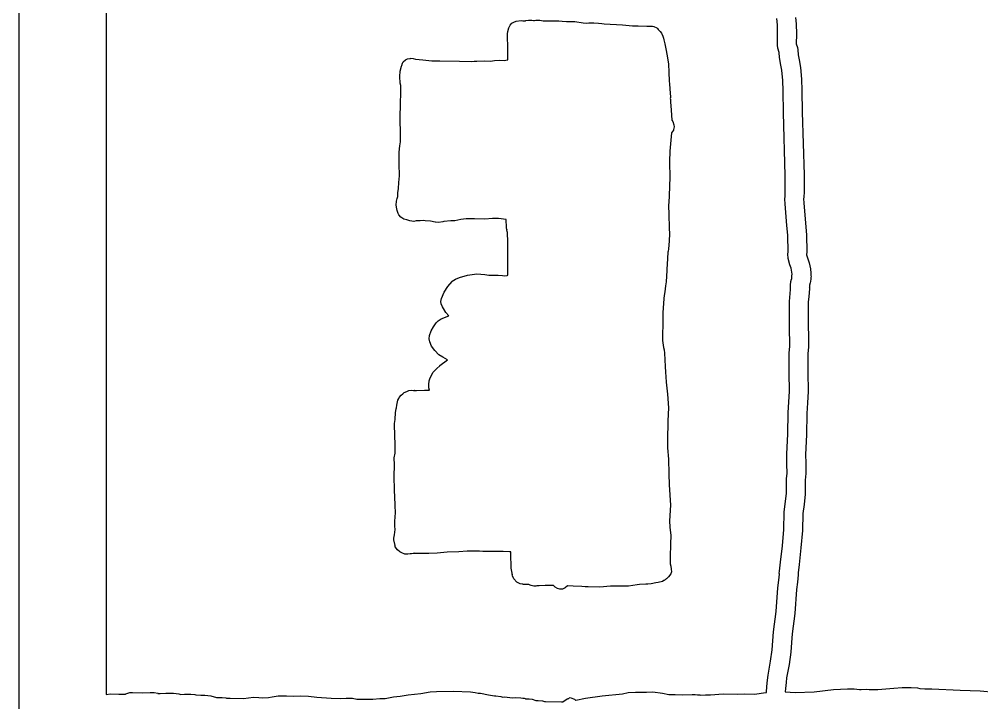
# Model space of a CAD drawing. Extents: x 2 to 598, y 382 to 3498.
# Drawn here: x 2 to 249.4, y 2971.7 to 3147.2 of the extents above; entities that cross this region are included whole.
import ezdxf

# ---------------------------------------------------------------- set-up
doc = ezdxf.new("R2010")
doc.units = 0

msp = doc.modelspace()

# ---------------------------------------------------------------- linework, layer by layer
at = {"layer": 'Calque 1'}
for p, q in [((1.99988, 2682), (1.99988, 3498)), ((24.362369, 3275.78721), (24.361852, 2973.78121)), ((132.226631, 3146.933291), (132.93113, 3147.03218)), ((132.92957, 3147.03615), (133.72022, 3147.00045)), ((132.93113, 3147.03218), (132.92957, 3147.03615)), ((133.72022, 3147.00045), (133.722, 3147)), ((133.722, 3147), (134.18089, 3146.9292)), ((196.90113, 3145.81808), (196.73163, 3147.45106)), ((201.54694, 3147.71923), (201.71644, 3146.08677)), ((127.548003, 3144.124772), (127.81767, 3145.0581)), ((127.81767, 3145.0581), (127.818, 3145.06)), ((127.818, 3145.06), (128.19281, 3145.765494)), ((128.19281, 3145.765494), (128.6071, 3146.22996)), ((128.6071, 3146.22996), (129.14454, 3146.48007)), ((129.14454, 3146.48007), (129.7631, 3146.76739)), ((129.7631, 3146.76739), (129.764, 3146.77)), ((129.764, 3146.77), (131.009765, 3146.956598)), ((131.009765, 3146.956598), (131.41196, 3146.846)), ((131.41196, 3146.846), (131.51635, 3146.85)), ((131.51635, 3146.85), (131.516, 3146.85)), ((131.516, 3146.85), (131.518, 3146.85)), ((131.518, 3146.85), (131.519, 3146.85)), ((131.519, 3146.85), (131.52, 3146.85)), ((131.52, 3146.85), (131.522, 3146.85)), ((131.522, 3146.85), (131.522, 3146.85)), ((131.522, 3146.85), (131.523, 3146.85)), ((131.523, 3146.85), (131.525, 3146.85)), ((131.525, 3146.85), (131.526, 3146.85)), ((131.526, 3146.85), (131.526, 3146.85)), ((131.526, 3146.85), (131.528, 3146.85)), ((131.528, 3146.85), (131.529, 3146.85)), ((131.529, 3146.85), (131.529, 3146.85)), ((131.529, 3146.85), (131.531, 3146.85)), ((131.531, 3146.85), (131.533, 3146.85)), ((131.533, 3146.85), (131.534, 3146.85)), ((131.534, 3146.85), (131.534, 3146.85)), ((131.534, 3146.85), (131.536, 3146.85)), ((131.536, 3146.85), (131.537, 3146.85)), ((131.537, 3146.85), (131.537, 3146.85)), ((131.537, 3146.85), (131.539, 3146.85)), ((131.539, 3146.85), (131.54, 3146.85)), ((131.54, 3146.85), (132.13066, 3146.857)), ((131.54, 3146.85), (131.54, 3146.85)), ((132.13066, 3146.857), (132.226631, 3146.933291)), ((134.18089, 3146.9292), (134.41912, 3146.9332)), ((134.419, 3146.93), (134.75386, 3146.9744)), ((134.41912, 3146.9332), (134.419, 3146.93)), ((134.75386, 3146.9744), (135.77498, 3146.9744)), ((135.77498, 3146.9744), (136.27108, 3146.9217)), ((136.27108, 3146.9217), (136.62713, 3146.8643)), ((136.62713, 3146.8643), (137.05036, 3146.8509)), ((137.05036, 3146.8509), (138.696163, 3146.870025)), ((138.696163, 3146.870025), (140.69613, 3146.8251)), ((140.69613, 3146.8251), (141.54621, 3146.7269)), ((141.54621, 3146.7269), (141.547, 3146.73)), ((141.547, 3146.73), (141.547, 3146.73)), ((141.547, 3146.73), (141.548, 3146.73)), ((141.548, 3146.73), (141.548, 3146.73)), ((141.548, 3146.73), (141.549, 3146.73)), ((141.549, 3146.73), (141.549, 3146.73)), ((141.549, 3146.73), (141.55, 3146.73)), ((141.55, 3146.73), (141.551, 3146.73)), ((141.551, 3146.73), (142.67238, 3146.685)), ((142.67238, 3146.685), (144.7937, 3146.671)), ((144.7937, 3146.671), (144.794, 3146.67)), ((144.794, 3146.67), (146.97733, 3146.29018)), ((146.97733, 3146.29018), (146.978, 3146.29)), ((146.978, 3146.29), (146.978, 3146.29)), ((146.978, 3146.29), (147.91076, 3146.2745)), ((147.91076, 3146.2745), (147.911, 3146.27)), ((147.911, 3146.27), (147.912, 3146.27)), ((147.912, 3146.27), (148.42515, 3146.3201)), ((148.42515, 3146.3201), (149.72274, 3146.362)), ((149.72274, 3146.362), (150.89425, 3146.22868)), ((150.89425, 3146.22868), (151.719, 3146.14698)), ((151.719, 3146.14698), (152.35566, 3146.03794)), ((152.35566, 3146.03794), (152.357, 3146.04)), ((152.357, 3146.04), (157.0885, 3145.77438)), ((157.0885, 3145.77438), (159.6656, 3145.53564)), ((159.6656, 3145.53564), (159.666, 3145.54)), ((159.666, 3145.54), (161.07521, 3145.54)), ((161.07521, 3145.54), (163.3252, 3145.43923)), ((163.3252, 3145.43923), (163.4136, 3145.44323)), ((163.4136, 3145.44323), (163.4176, 3145.44323)), ((163.4176, 3145.44323), (163.418, 3145.44)), ((163.418, 3145.44), (163.433, 3145.44)), ((163.433, 3145.44), (163.79473, 3145.455)), ((163.79473, 3145.455), (164.17972, 3145.4689)), ((164.17972, 3145.4689), (164.33165, 3145.4729)), ((164.33165, 3145.4729), (164.41795, 3145.4729)), ((164.41795, 3145.4729), (164.50995, 3145.4729)), ((164.50995, 3145.4729), (164.62777, 3145.4659)), ((164.62777, 3145.4659), (164.76006, 3145.4509)), ((164.76006, 3145.4509), (165.0789, 3145.3853)), ((165.0789, 3145.3853), (165.081, 3145.38)), ((165.081, 3145.38), (165.872649, 3145.052053)), ((165.872649, 3145.052053), (166.05613, 3144.84412)), ((166.05613, 3144.84412), (166.25664, 3144.64568)), ((166.25664, 3144.64568), (166.43906, 3144.43381)), ((196.86963, 3140.55845), (196.90113, 3145.81808)), ((201.71644, 3146.08677), (201.746515, 3143.412253)), ((127.52105, 3143.47835), (127.548003, 3144.124772)), ((127.54015, 3142.81018), (127.52105, 3143.47835)), ((127.61665, 3140.09665), (127.54015, 3142.81018)), ((166.43906, 3144.43381), (166.50576, 3144.34961)), ((166.50576, 3144.34961), (166.77189, 3144.07211)), ((166.77189, 3144.07211), (167.0913, 3143.695351)), ((167.0913, 3143.695351), (167.45712, 3142.93265)), ((167.45712, 3142.93265), (167.62094, 3142.35594)), ((167.62094, 3142.35594), (167.67104, 3141.99782)), ((201.746515, 3143.412253), (201.69784, 3140.9491)), ((127.57425, 3137.06427), (127.61665, 3140.09665)), ((167.67104, 3141.99782), (167.96405, 3140.93949)), ((167.96405, 3140.93949), (168.15783, 3139.63156)), ((168.15783, 3139.63156), (168.54747, 3137.85389)), ((196.98591, 3139.83292), (196.86963, 3140.55845)), ((197.33886, 3138.73996), (196.98591, 3139.83292)), ((201.69784, 3140.9491), (202.02081, 3139.94916)), ((202.02081, 3139.94916), (202.12933, 3139.40398)), ((101.275, 3136.84), (101.82688, 3137.088416)), ((101.82688, 3137.088416), (102.5359, 3137.20691)), ((102.5359, 3137.20691), (102.537, 3137.21)), ((102.537, 3137.21), (103.261945, 3137.183424)), ((103.261945, 3137.183424), (103.86095, 3136.99709)), ((168.54747, 3137.85389), (168.89784, 3135.72689)), ((197.42106, 3137.431), (197.33886, 3138.73996)), ((197.79623, 3135.47039), (197.42106, 3137.431)), ((202.12933, 3139.40398), (202.20063, 3138.08933)), ((202.20063, 3138.08933), (202.53807, 3136.3623)), ((99.952067, 3133.8935), (100.27505, 3135.20402)), ((100.27505, 3135.20402), (100.276, 3135.21)), ((100.276, 3135.21), (100.3179, 3135.39293)), ((100.3179, 3135.39293), (100.51479, 3135.9438)), ((100.51479, 3135.9438), (100.715639, 3136.311701)), ((100.715639, 3136.311701), (101.27495, 3136.84917)), ((101.27495, 3136.84917), (101.275, 3136.84)), ((103.86095, 3136.99709), (103.861, 3137)), ((103.861, 3137), (105.74461, 3136.79846)), ((105.74461, 3136.79846), (105.745, 3136.8)), ((105.745, 3136.8), (108.05183, 3136.56487)), ((108.05183, 3136.56487), (108.053, 3136.56)), ((108.053, 3136.56), (108.056, 3136.56)), ((108.056, 3136.56), (110.12822, 3136.563)), ((110.12822, 3136.563), (115.19923, 3136.5062)), ((115.19923, 3136.5062), (118.20112, 3136.4308)), ((118.20112, 3136.4308), (118.974311, 3136.455425)), ((118.974311, 3136.455425), (119.59328, 3136.4727)), ((119.59328, 3136.4727), (121.49497, 3136.5611)), ((121.49497, 3136.5611), (123.10986, 3136.5022)), ((123.10986, 3136.5022), (124.11859, 3136.68204)), ((124.11859, 3136.68204), (125.38156, 3136.75184)), ((125.38156, 3136.75184), (125.382, 3136.75)), ((125.382, 3136.75), (126.74885, 3136.6787)), ((126.74885, 3136.6787), (127.08164, 3136.7547)), ((127.08164, 3136.7547), (127.57825, 3136.8214)), ((127.57825, 3136.8214), (127.57425, 3137.06427)), ((168.89784, 3135.72689), (168.97074, 3133.68567)), ((198.00656, 3134.19864), (197.79623, 3135.47039)), ((202.53807, 3136.3623), (202.54997, 3136.2962)), ((202.54997, 3136.2962), (202.78975, 3134.8291)), ((202.78975, 3134.8291), (203.068772, 3131.876693)), ((99.836311, 3132.50547), (99.952067, 3133.8935)), ((99.931401, 3130.85648), (99.836311, 3132.50547)), ((168.97074, 3133.68567), (169.08753, 3131.38193)), ((198.25279, 3131.552043), (198.00656, 3134.19864)), ((100.05129, 3130.25961), (99.931401, 3130.85648)), ((100.0518, 3130.25261), (100.05129, 3130.25961)), ((100.074, 3129.34), (100.0518, 3130.25261)), ((169.08753, 3131.38193), (169.10253, 3130.6874)), ((169.10253, 3130.6874), (169.32422, 3128.13975)), ((198.366641, 3128.829538), (198.25279, 3131.552043)), ((203.068772, 3131.876693), (203.193456, 3128.9702)), ((100.01485, 3125.99313), (100.11613, 3127.92117)), ((100.07483, 3129.33969), (100.074, 3129.34)), ((100.11613, 3127.92117), (100.07483, 3129.33969)), ((169.32422, 3128.13975), (169.36042, 3127.44367)), ((169.36042, 3127.44367), (169.36842, 3127.24885)), ((169.36842, 3127.24885), (169.37042, 3127.1424)), ((198.46441, 3123.20134), (198.366641, 3128.829538)), ((203.193456, 3128.9702), (203.28481, 3123.3414)), ((99.95439, 3121.51123), (100.01485, 3125.99313)), ((169.37042, 3127.1424), (169.35232, 3126.90985)), ((169.35232, 3126.90985), (169.36732, 3126.63493)), ((169.36732, 3126.63493), (169.42622, 3126.01947)), ((169.42622, 3126.01947), (169.53319, 3123.8935)), ((169.53319, 3123.8935), (169.76626, 3121.32208)), ((198.89384, 3107.14594), (198.46441, 3123.20134)), ((203.28481, 3123.3414), (203.71476, 3107.286)), ((99.9978, 3117.99), (99.95439, 3121.51123)), ((169.76626, 3121.32208), (170.0174, 3120.96913)), ((170.0174, 3120.96913), (170.283924, 3120.159488)), ((170.283924, 3120.159488), (170.304825, 3119.575699)), ((99.99764, 3117.98902), (99.9978, 3117.99)), ((100.01986, 3115.78967), (99.99764, 3117.98902)), ((169.66702, 3118.0613), (169.21175, 3113.35564)), ((170.14451, 3118.74704), (169.66702, 3118.0613)), ((170.16881, 3118.92533), (170.14451, 3118.74704)), ((170.304825, 3119.575699), (170.16881, 3118.92533)), ((99.847563, 3114.725485), (100.01986, 3115.78967)), ((99.682937, 3113.07975), (99.847563, 3114.725485)), ((99.690737, 3110.85147), (99.682937, 3113.07975)), ((169.21175, 3113.35564), (169.12335, 3110.67208)), ((99.673687, 3110.07684), (99.690737, 3110.85147)), ((99.726917, 3107.03826), (99.673687, 3110.07684)), ((169.12335, 3110.67208), (169.24272, 3106.39017)), ((99.509364, 3103.80487), (99.585324, 3105.27765)), ((99.585324, 3105.27765), (99.726917, 3107.03826)), ((169.24272, 3106.39017), (169.16412, 3104.60217)), ((198.90384, 3103.04025), (198.89384, 3107.14594)), ((203.71476, 3107.286), (203.72476, 3102.94518)), ((99.325915, 3101.98172), (99.341415, 3102.64835)), ((99.341415, 3102.64835), (99.509364, 3103.80487)), ((169.16412, 3104.60217), (169.02615, 3101.64628)), ((198.85884, 3101.95815), (198.90384, 3103.04025)), ((203.72476, 3102.94518), (203.66426, 3101.57576)), ((98.884597, 3099.50849), (98.973651, 3100.544465)), ((98.973651, 3100.544465), (99.171402, 3101.2226)), ((99.171402, 3101.2226), (99.329015, 3101.73109)), ((99.344005, 3101.8546), (99.325915, 3101.98172)), ((99.329015, 3101.73109), (99.344005, 3101.8546)), ((169.02615, 3101.64628), (168.91143, 3099.30172)), ((198.78964, 3101.0228), (198.83924, 3101.81035)), ((198.83924, 3099.81926), (198.78964, 3101.0228)), ((198.83924, 3101.81035), (198.85884, 3101.95815)), ((203.66426, 3101.57576), (203.61056, 3101.13651)), ((203.61056, 3101.13651), (203.65556, 3100.06784)), ((203.65556, 3100.06784), (204.08861, 3094.88159)), ((99.02309, 3098.515695), (98.884597, 3099.50849)), ((99.145563, 3098.15302), (99.02309, 3098.515695)), ((99.217913, 3097.875), (99.145563, 3098.15302)), ((99.431854, 3097.39234), (99.217913, 3097.875)), ((168.91143, 3099.30172), (169.00493, 3097.14216)), ((199.30226, 3094.28161), (198.83924, 3099.81926)), ((99.56883, 3097.026461), (99.431854, 3097.39234)), ((100.08711, 3096.40067), (99.56883, 3097.026461)), ((100.862444, 3095.914722), (100.08711, 3096.40067)), ((101.63534, 3095.71079), (100.862444, 3095.914722)), ((102.38827, 3095.44259), (101.63534, 3095.71079)), ((103.419087, 3095.327439), (102.38827, 3095.44259)), ((104.03571, 3095.44259), (103.419087, 3095.327439)), ((104.07861, 3095.45649), (104.03571, 3095.44259)), ((105.0553, 3095.42909), (104.07861, 3095.45649)), ((106.03198, 3095.53968), (105.0553, 3095.42909)), ((106.37511, 3095.47098), (106.03198, 3095.53968)), ((107.68666, 3095.40228), (106.37511, 3095.47098)), ((108.89124, 3095.14338), (107.68666, 3095.40228)), ((109.015573, 3095.096046), (108.89124, 3095.14338)), ((109.74493, 3095.04158), (109.015573, 3095.096046)), ((110.83892, 3095.20746), (109.74493, 3095.04158)), ((111.13335, 3095.27466), (110.83892, 3095.20746)), ((111.16552, 3095.28756), (111.13335, 3095.27466)), ((112.922, 3095.44), (111.16552, 3095.28756)), ((112.92284, 3095.43597), (112.922, 3095.44)), ((113.9264, 3095.48097), (112.92284, 3095.43597)), ((115.517, 3095.79), (113.9264, 3095.48097)), ((115.51734, 3095.79211), (115.517, 3095.79)), ((116.90071, 3096.00553), (115.51734, 3095.79211)), ((119.039362, 3095.946145), (116.90071, 3096.00553)), ((121.70456, 3095.91043), (119.039362, 3095.946145)), ((123.639115, 3096.044732), (121.70456, 3095.91043)), ((125.1984, 3096.06649), (123.639115, 3096.044732)), ((127.1652, 3095.79157), (125.1984, 3096.06649)), ((127.1632, 3095.14045), (127.1652, 3095.79157)), ((127.249, 3094.44747), (127.1632, 3095.14045)), ((169.00493, 3097.14216), (169.02663, 3093.61989)), ((127.2645, 3094.22371), (127.249, 3094.44747)), ((127.2542, 3094.05731), (127.2645, 3094.22371)), ((127.2775, 3093.72451), (127.2542, 3094.05731)), ((127.353, 3093.2), (127.2775, 3093.72451)), ((127.35404, 3093.20266), (127.353, 3093.2)), ((127.45224, 3092.6523), (127.35404, 3093.20266)), ((127.45924, 3092.5784), (127.45224, 3092.6523)), ((127.47474, 3092.25077), (127.45924, 3092.5784)), ((169.02663, 3093.61989), (169.108912, 3092.092196)), ((199.54721, 3091.76342), (199.30226, 3094.28161)), ((204.08861, 3094.88159), (204.36869, 3091.85284)), ((127.48974, 3091.91384), (127.47474, 3092.25077)), ((127.482065, 3091.903471), (127.48974, 3091.91384)), ((127.50934, 3091.60223), (127.482065, 3091.903471)), ((127.622, 3090.84), (127.50934, 3091.60223)), ((127.54734, 3087.55179), (127.61554, 3090.27359)), ((127.61554, 3090.27359), (127.616, 3090.28)), ((127.616, 3090.28), (127.623, 3090.83759)), ((127.623, 3090.83759), (127.622, 3090.84)), ((169.09383, 3090.36945), (168.89695, 3088.20472)), ((169.108912, 3092.092196), (169.09383, 3090.36945)), ((199.60921, 3087.41588), (199.54721, 3091.76342)), ((204.36869, 3091.85284), (204.43019, 3087.49083)), ((168.80805, 3087.67297), (168.73515, 3087.40787)), ((168.89695, 3088.20472), (168.80805, 3087.67297)), ((127.56494, 3084.75092), (127.54734, 3087.55179)), ((168.61944, 3085.4635), (168.58484, 3084.70334)), ((168.61995, 3085.4715), (168.61944, 3085.4635)), ((168.66955, 3086.28799), (168.61995, 3085.4715)), ((168.709625, 3086.935294), (168.66955, 3086.28799)), ((168.722819, 3087.184867), (168.709625, 3086.935294)), ((168.73315, 3087.38767), (168.71505, 3087.17993)), ((168.71505, 3087.17993), (168.722819, 3087.184867)), ((168.73515, 3087.40787), (168.73315, 3087.38767)), ((199.59111, 3087.02676), (199.60921, 3087.41588)), ((199.66911, 3085.77516), (199.59111, 3087.02676)), ((200.086516, 3084.187797), (199.66911, 3085.77516)), ((204.43, 3087.48), (204.3949, 3086.725)), ((204.3949, 3086.725), (204.4362, 3086.50228)), ((204.43019, 3087.49083), (204.43, 3087.48)), ((204.4362, 3086.50228), (205.06924, 3084.64916)), ((127.58354, 3082.33453), (127.56494, 3084.75092)), ((168.42981, 3082.70553), (168.297, 3079.77083)), ((168.58484, 3084.70334), (168.42981, 3082.70553)), ((200.44477, 3083.28022), (200.086516, 3084.187797)), ((200.64786, 3081.75731), (200.44477, 3083.28022)), ((205.06924, 3084.64916), (205.366016, 3083.16915)), ((205.366016, 3083.16915), (205.47128, 3082.06069)), ((113.315, 3079.93), (114.098786, 3080.490531)), ((114.098786, 3080.490531), (115.14073, 3080.91754)), ((115.14073, 3080.91754), (115.14173, 3080.91754)), ((115.14173, 3080.91754), (117.242247, 3081.503254)), ((117.242247, 3081.503254), (119.62982, 3081.81464)), ((119.62982, 3081.81464), (121.645831, 3081.663954)), ((121.645831, 3081.663954), (122.71232, 3081.48029)), ((122.71232, 3081.48029), (125.11734, 3081.53299)), ((125.11734, 3081.53299), (125.117, 3081.53)), ((125.117, 3081.53), (126.190975, 3081.453315)), ((126.190975, 3081.453315), (126.61458, 3081.33622)), ((126.61458, 3081.33622), (127.43831, 3081.45921)), ((127.43831, 3081.45921), (127.61194, 3081.47371)), ((127.62744, 3081.47671), (127.58354, 3082.33453)), ((127.61194, 3081.47371), (127.62744, 3081.47671)), ((200.4311, 3080.1753), (200.4401, 3080.1939)), ((200.4401, 3080.1939), (200.4441, 3080.1979)), ((200.4441, 3080.1979), (200.4521, 3080.2186)), ((200.452, 3080.223), (200.56466, 3080.65656)), ((200.452, 3080.22), (200.452, 3080.223)), ((200.4521, 3080.2226), (200.452, 3080.22)), ((200.4521, 3080.2186), (200.4521, 3080.2226)), ((200.56466, 3080.65656), (200.60446, 3081.27617)), ((200.60446, 3081.27617), (200.62566, 3081.33047)), ((200.62566, 3081.33047), (200.64786, 3081.75731)), ((205.4934, 3080.58351), (205.3885, 3079.9298)), ((205.526, 3081.23), (205.4567, 3080.92408)), ((205.4567, 3080.92408), (205.4934, 3080.64451)), ((205.47128, 3082.06069), (205.472, 3082.06)), ((205.472, 3082.06), (205.4844, 3081.39389)), ((205.4844, 3081.39389), (205.5263, 3081.23421)), ((205.4934, 3080.64451), (205.4934, 3080.58351)), ((205.5263, 3081.23421), (205.526, 3081.23)), ((111.203109, 3077.108031), (112.15567, 3078.5818)), ((112.15567, 3078.5818), (112.156, 3078.58)), ((112.156, 3078.58), (113.31407, 3079.92824)), ((113.31407, 3079.92824), (113.315, 3079.93)), ((168.01072, 3078.02882), (167.91662, 3077.22008)), ((168.14094, 3078.77089), (168.01072, 3078.02882)), ((168.297, 3079.77083), (168.14094, 3078.77089)), ((200.00684, 3074.78332), (200.28486, 3077.86323)), ((200.25796, 3078.303), (200.27756, 3079.1107)), ((200.28486, 3077.86323), (200.25796, 3078.303)), ((200.26856, 3079.37322), (200.30476, 3079.5515)), ((200.27756, 3079.1107), (200.26856, 3079.37322)), ((200.30476, 3079.5515), (200.305, 3079.59)), ((200.305, 3079.67), (200.31, 3079.6845)), ((200.305, 3079.64), (200.305, 3079.67)), ((200.305, 3079.67), (200.305, 3079.67)), ((200.305, 3079.59), (200.305, 3079.64)), ((200.31, 3079.75), (200.315, 3079.7645)), ((200.31, 3079.7352), (200.31, 3079.75)), ((200.31, 3079.6845), (200.31, 3079.7352)), ((200.315, 3079.77), (200.32, 3079.7979)), ((200.315, 3079.7645), (200.315, 3079.77)), ((200.32, 3079.7979), (200.325, 3079.8069)), ((200.325, 3079.8069), (200.33, 3079.8441)), ((200.33, 3079.8441), (200.339, 3079.8674)), ((200.339, 3079.8674), (200.343, 3079.8948)), ((200.343, 3079.8948), (200.3575, 3079.932)), ((200.357, 3079.94), (200.366, 3079.9772)), ((200.3575, 3079.932), (200.357, 3079.94)), ((200.366, 3079.99), (200.375, 3080.0179)), ((200.366, 3079.9772), (200.366, 3079.99)), ((200.375, 3080.0179), (200.38, 3080.0453)), ((200.38, 3080.06), (200.3945, 3080.0879)), ((200.38, 3080.0453), (200.38, 3080.06)), ((200.3945, 3080.0879), (200.3985, 3080.1112)), ((200.3985, 3080.1112), (200.4035, 3080.1202)), ((200.4035, 3080.1202), (200.4075, 3080.1383)), ((200.4075, 3080.1383), (200.4125, 3080.1433)), ((200.4125, 3080.1433), (200.4311, 3080.1753)), ((205.10488, 3077.98796), (204.99143, 3076.01144)), ((205.08388, 3078.44151), (205.07888, 3078.42391)), ((205.07888, 3078.42391), (205.08888, 3078.26785)), ((205.12108, 3078.35161), (205.08388, 3078.44151)), ((205.08888, 3078.26785), (205.08888, 3078.26485)), ((205.08888, 3078.26485), (205.08888, 3078.26185)), ((205.08888, 3078.26185), (205.10488, 3077.98796)), ((205.13758, 3078.73659), (205.12108, 3078.35161)), ((205.3254, 3079.56807), (205.13058, 3078.93968)), ((205.13058, 3078.93968), (205.13758, 3078.73659)), ((205.3885, 3079.9298), (205.3254, 3079.56807)), ((110.406878, 3074.727369), (110.53133, 3075.484)), ((110.53133, 3075.484), (110.532, 3075.49)), ((110.532, 3075.49), (111.203109, 3077.108031)), ((167.72285, 3075.51062), (167.43036, 3071.85038)), ((167.74815, 3076.25063), (167.72285, 3075.51062)), ((167.91662, 3077.22008), (167.74815, 3076.25063)), ((204.99143, 3076.01144), (204.82479, 3074.58455)), ((110.467382, 3074.121257), (110.406878, 3074.727369)), ((110.77938, 3073.3477), (110.467382, 3074.121257)), ((111.00934, 3072.96116), (110.77938, 3073.3477)), ((111.680411, 3071.954066), (111.00934, 3072.96116)), ((199.94584, 3068.43952), (200.00684, 3074.78332)), ((204.82479, 3074.58455), (204.76739, 3068.46813)), ((109.662797, 3069.800744), (110.47401, 3070.2951)), ((110.47401, 3070.2951), (110.475, 3070.29)), ((110.475, 3070.29), (112.46093, 3071.08324)), ((112.46093, 3071.08324), (111.680411, 3071.954066)), ((167.43036, 3071.85038), (167.41386, 3068.61854)), ((107.893869, 3067.179469), (108.46035, 3068.23452)), ((108.46035, 3068.23452), (108.461, 3068.24)), ((108.461, 3068.24), (109.13331, 3069.29007)), ((109.133, 3069.29), (109.662797, 3069.800744)), ((109.13331, 3069.29007), (109.133, 3069.29)), ((167.41386, 3068.61854), (167.340434, 3066.530136)), ((200.03524, 3063.18041), (199.94584, 3068.43952)), ((204.76739, 3068.46813), (204.844231, 3065.84925)), ((107.389893, 3065.130405), (107.49277, 3066.03541)), ((107.49277, 3066.03541), (107.494, 3066.03)), ((107.494, 3066.03), (107.893869, 3067.179469)), ((167.340434, 3066.530136), (167.36426, 3064.71903)), ((204.844231, 3065.84925), (204.85319, 3062.98578)), ((107.504252, 3064.370504), (107.389893, 3065.130405)), ((108.0085, 3063.26917), (107.504252, 3064.370504)), ((108.81156, 3062.15503), (108.0085, 3063.26917)), ((167.36426, 3064.71903), (167.48984, 3063.55786)), ((167.48984, 3063.55786), (167.59836, 3062.92018)), ((167.59836, 3062.91918), (167.59336, 3062.93318)), ((167.59336, 3062.93318), (167.74684, 3062.32443)), ((167.59836, 3062.92018), (167.59836, 3062.91918)), ((199.88434, 3061.54588), (200.03524, 3063.18041)), ((204.85319, 3062.98578), (204.70178, 3061.35125)), ((109.870639, 3061.086309), (108.81156, 3062.15503)), ((110.87241, 3060.42129), (109.870639, 3061.086309)), ((112.08216, 3059.76138), (110.87241, 3060.42129)), ((167.74684, 3062.32443), (167.84604, 3061.45006)), ((167.84604, 3061.45006), (168.05946, 3058.04975)), ((199.876411, 3056.486234), (199.88434, 3061.54588)), ((204.70178, 3061.35125), (204.702208, 3056.603123)), ((109.327145, 3057.578431), (110.11946, 3058.26636)), ((110.11946, 3058.26636), (110.12, 3058.27)), ((110.12, 3058.27), (112.08216, 3059.76138)), ((110.12, 3058.27), (110.12, 3058.27)), ((168.05946, 3058.04975), (168.10756, 3056.61728)), ((107.62824, 3055.17975), (108.40907, 3056.56261)), ((108.40907, 3056.56261), (108.41, 3056.56)), ((108.41, 3056.56), (109.327145, 3057.578431)), ((168.10756, 3056.61728), (168.23159, 3055.39875)), ((199.96134, 3051.65191), (199.876411, 3056.486234)), ((204.702208, 3056.603123), (204.78338, 3051.62782)), ((107.24325, 3053.39743), (107.369798, 3054.340531)), ((107.279761, 3052.601298), (107.24325, 3053.39743)), ((107.369798, 3054.340531), (107.62824, 3055.17975)), ((168.23159, 3055.39875), (168.32669, 3054.04225)), ((168.32669, 3054.04225), (168.60936, 3050.90652)), ((99.675183, 3050.097593), (100.167607, 3050.72835)), ((100.167607, 3050.72835), (100.168, 3050.73)), ((100.168, 3050.73), (100.60725, 3051.03644)), ((100.60725, 3051.03644), (100.608, 3051.03)), ((100.608, 3051.03), (100.898245, 3051.339833)), ((100.898245, 3051.339833), (102.07664, 3051.84597)), ((102.07664, 3051.84597), (102.077, 3051.85)), ((102.077, 3051.85), (102.893561, 3051.970314)), ((102.893561, 3051.970314), (103.30018, 3051.9249)), ((103.30018, 3051.9249), (103.301, 3051.92)), ((103.301, 3051.92), (103.637924, 3051.891637)), ((103.62915, 3051.8869), (103.629, 3051.89)), ((103.629, 3051.89), (104.08065, 3051.875)), ((103.704907, 3051.884155), (103.62915, 3051.8869)), ((103.637924, 3051.891637), (103.704907, 3051.884155)), ((104.08065, 3051.875), (106.19938, 3051.9484)), ((106.19938, 3051.9484), (107.44117, 3051.997)), ((107.44117, 3051.997), (107.279761, 3052.601298)), ((168.60936, 3050.90652), (168.91115, 3047.39924)), ((199.64663, 3046.2817), (199.96134, 3051.65191)), ((204.78338, 3051.62782), (204.653669, 3048.72283)), ((99.005405, 3047.44638), (99.030725, 3048.12437)), ((99.030725, 3048.12437), (99.30877, 3049.371936)), ((99.30877, 3049.371936), (99.592965, 3049.82556)), ((99.592965, 3049.82556), (99.675183, 3050.097593)), ((204.653669, 3048.72283), (204.46143, 3046.02196)), ((98.6323, 3044.46), (98.69793, 3046.217)), ((98.69793, 3046.217), (98.87464, 3047.19982)), ((98.87464, 3047.19982), (99.005405, 3047.44638)), ((168.91115, 3047.39924), (168.75354, 3044.06559)), ((199.54328, 3040.63501), (199.64663, 3046.2817)), ((204.46143, 3046.02196), (204.36433, 3040.54322)), ((98.48034, 3043.38104), (98.632269, 3044.44867)), ((98.481282, 3042.175426), (98.48034, 3043.38104)), ((98.632269, 3044.44867), (98.6323, 3044.46)), ((168.75354, 3044.06559), (168.58921, 3039.07675)), ((98.55579, 3041.30726), (98.481282, 3042.175426)), ((98.55169, 3039.8567), (98.55579, 3041.30726)), ((199.26319, 3035.61878), (199.54328, 3040.63501)), ((98.61784, 3038.50072), (98.55169, 3039.8567)), ((98.6013, 3037.97), (98.61784, 3038.50072)), ((168.58921, 3039.07675), (168.61091, 3037.15439)), ((204.36433, 3040.54322), (204.08166, 3035.43966)), ((98.401317, 3034.62094), (98.602338, 3035.76867)), ((98.601308, 3037.97267), (98.6013, 3037.97)), ((98.661248, 3036.30611), (98.601308, 3037.97267)), ((98.602338, 3035.76867), (98.661248, 3036.30611)), ((168.61091, 3037.15439), (168.87498, 3034.28221)), ((98.447827, 3032.78901), (98.401317, 3034.62094)), ((168.87498, 3034.28221), (168.94368, 3030.4473)), ((199.315656, 3032.933276), (199.26319, 3035.61878)), ((204.08166, 3035.43966), (204.150965, 3033.207106)), ((204.150965, 3033.207106), (204.2062, 3030.52936)), ((98.337239, 3029.81607), (98.447827, 3032.78901)), ((199.18981, 3029.17576), (199.38721, 3030.69919)), ((199.38721, 3030.69919), (199.315656, 3032.933276)), ((98.466947, 3026.38992), (98.337239, 3029.81607)), ((168.94368, 3030.4473), (169.08785, 3027.62267)), ((199.20631, 3025.54756), (199.18981, 3029.17576)), ((204.2062, 3030.52936), (204.0026, 3028.8876)), ((204.0026, 3028.8876), (204.0222, 3025.30022)), ((98.594071, 3022.5054), (98.466947, 3026.38992)), ((169.08785, 3027.62267), (169.36277, 3022.43849)), ((198.63683, 3020.63675), (199.20631, 3025.54756)), ((204.0222, 3025.30022), (203.735771, 3022.604024)), ((98.71241, 3020.32569), (98.594071, 3022.5054)), ((169.36277, 3022.43849), (169.12351, 3018.43718)), ((203.735771, 3022.604024), (203.44704, 3020.29071)), ((98.562762, 3017.010939), (98.574392, 3018.48317)), ((98.574392, 3018.48317), (98.658112, 3019.16117)), ((98.658112, 3019.16117), (98.662812, 3019.57665)), ((98.6628, 3019.58), (98.71241, 3020.32569)), ((98.662812, 3019.57665), (98.6628, 3019.58)), ((169.12351, 3018.43718), (169.250445, 3016.784126)), ((198.50557, 3016.14969), (198.63683, 3020.63675)), ((203.44704, 3020.29071), (203.32146, 3015.89615)), ((98.42195, 3014.84515), (98.595582, 3016.20011)), ((98.595582, 3016.20011), (98.562762, 3017.010939)), ((169.250445, 3016.784126), (169.47698, 3014.62966)), ((198.147033, 3012.018503), (198.50557, 3016.14969)), ((203.32146, 3015.89615), (202.942258, 3011.491066)), ((98.254, 3013.777), (98.26692, 3013.98991)), ((98.2607, 3013.78), (98.254, 3013.777)), ((98.261143, 3013.78342), (98.2607, 3013.78)), ((98.264743, 3013.55036), (98.261143, 3013.78342)), ((98.606841, 3012.06414), (98.264743, 3013.55036)), ((98.26692, 3013.98991), (98.42195, 3014.84515)), ((169.47698, 3014.62966), (169.43568, 3012.5099)), ((98.630091, 3011.98304), (98.54388, 3012.196911)), ((98.54388, 3012.196911), (98.606841, 3012.06414)), ((98.657494, 3011.737694), (98.630091, 3011.98304)), ((99.2068, 3010.98), (98.657494, 3011.737694)), ((99.2074, 3010.98), (99.2068, 3010.98)), ((99.207511, 3010.97557), (99.2074, 3010.98)), ((99.795883, 3010.448771), (99.207511, 3010.97557)), ((169.43568, 3012.5099), (169.32871, 3009.10804)), ((197.65033, 3007.77294), (198.147033, 3012.018503)), ((202.942258, 3011.491066), (202.44193, 3007.22846)), ((100.17231, 3010.28879), (99.795883, 3010.448771)), ((100.31235, 3010.19729), (100.17231, 3010.28879)), ((101.072, 3009.88), (100.31235, 3010.19729)), ((101.07585, 3009.8814), (101.072, 3009.88)), ((101.908975, 3009.812485), (101.07585, 3009.8814)), ((102.48506, 3009.9434), (101.908975, 3009.812485)), ((102.56566, 3009.9474), (102.48506, 3009.9434)), ((102.79975, 3009.9588), (102.56566, 3009.9474)), ((103.23125, 3010.012), (102.79975, 3009.9588)), ((103.42814, 3010.0585), (103.23125, 3010.012)), ((103.56767, 3010.0745), (103.42814, 3010.0585)), ((103.549199, 3010.060312), (103.56767, 3010.0745)), ((103.917, 3010.06), (103.549199, 3010.060312)), ((103.92095, 3010.06), (103.917, 3010.06)), ((105.38081, 3010.06), (103.92095, 3010.06)), ((107.267, 3010.06), (105.38081, 3010.06)), ((107.26731, 3010.0627), (107.267, 3010.06)), ((109.44702, 3010.0984), (107.26731, 3010.0627)), ((111.96573, 3010.40019), (109.44702, 3010.0984)), ((115.01619, 3010.43639), (111.96573, 3010.40019)), ((117.168, 3010.64), (115.01619, 3010.43639)), ((117.16898, 3010.6324), (117.168, 3010.64)), ((117.68471, 3010.6128), (117.16898, 3010.6324)), ((120.2954, 3010.6038), (117.68471, 3010.6128)), ((121.13308, 3010.5738), (120.2954, 3010.6038)), ((121.27002, 3010.5516), (121.13308, 3010.5738)), ((121.55527, 3010.5402), (121.27002, 3010.5516)), ((122.749, 3010.52), (121.55527, 3010.5402)), ((122.751, 3010.52), (122.749, 3010.52)), ((122.863, 3010.52), (122.75086, 3010.523)), ((122.75086, 3010.523), (122.751, 3010.52)), ((122.86375, 3010.51904), (122.863, 3010.52)), ((126.38291, 3010.51204), (122.86375, 3010.51904)), ((127.99418, 3010.41804), (126.38291, 3010.51204)), ((128.36987, 3010.41104), (127.99418, 3010.41804)), ((128.36287, 3009.67), (128.36987, 3010.41104)), ((128.36687, 3008.55999), (128.36287, 3009.67)), ((128.43927, 3007.69545), (128.36687, 3008.55999)), ((169.32871, 3009.10804), (169.32922, 3007.49677)), ((128.466752, 3006.28094), (128.43927, 3007.69545)), ((128.74571, 3004.57471), (128.466752, 3006.28094)), ((169.32922, 3007.49677), (169.35562, 3007.34019)), ((169.35562, 3007.34019), (169.46414, 3006.76606)), ((169.46414, 3006.76606), (169.55094, 3005.95991)), ((169.55094, 3005.95991), (169.61914, 3005.30052)), ((197.40021, 3005.48781), (197.65033, 3007.77294)), ((202.44193, 3007.22846), (202.20163, 3005.03996)), ((128.81391, 3004.2507), (128.724779, 3004.614969)), ((128.724779, 3004.614969), (128.74571, 3004.57471)), ((129.143814, 3003.491101), (128.81391, 3004.2507)), ((129.91204, 3002.64304), (129.143814, 3003.491101)), ((168.31586, 3003.49184), (168.0368, 3003.28927)), ((168.390129, 3003.513828), (168.31586, 3003.49184)), ((168.90962, 3004.00809), (168.390129, 3003.513828)), ((169.444391, 3004.763655), (168.90962, 3004.00809)), ((169.61914, 3005.30052), (169.444391, 3004.763655)), ((197.25653, 3003.15048), (197.39451, 3004.74573)), ((197.36711, 3004.98758), (197.40021, 3005.48781)), ((197.39451, 3004.74573), (197.36711, 3004.98758)), ((202.21583, 3004.58312), (202.05615, 3002.68866)), ((202.20163, 3005.03996), (202.19363, 3004.96656)), ((202.19363, 3004.96656), (202.21583, 3004.58312)), ((130.787466, 3002.225646), (129.91204, 3002.64304)), ((131.43856, 3002.12059), (130.787466, 3002.225646)), ((131.508381, 3002.075615), (131.43856, 3002.12059)), ((132.16306, 3002.03589), (131.508381, 3002.075615)), ((132.94338, 3002.04289), (132.16306, 3002.03589)), ((133.32992, 3001.93023), (132.94338, 3002.04289)), ((133.55109, 3001.80569), (133.32992, 3001.93023)), ((134.261181, 3001.646711), (133.55109, 3001.80569)), ((134.70038, 3001.6579), (134.261181, 3001.646711)), ((134.77068, 3001.6693), (134.70038, 3001.6579)), ((135.069994, 3001.692988), (134.77068, 3001.6693)), ((135.62179, 3001.7349), (135.06885, 3001.707)), ((135.06885, 3001.707), (135.069994, 3001.692988)), ((137.216, 3001.8), (135.62179, 3001.7349)), ((137.21632, 3001.7995), (137.216, 3001.8)), ((139.31232, 3001.83), (137.21632, 3001.7995)), ((139.775481, 3001.357643), (139.31232, 3001.83)), ((140.339044, 3001.034238), (139.775481, 3001.357643)), ((140.968665, 3000.873713), (140.339044, 3001.034238)), ((142.349775, 3001.180371), (141.63045, 3000.89011)), ((142.9389, 3001.6849), (142.349775, 3001.180371)), ((144.36, 3001.61), (142.9389, 3001.6849)), ((144.36142, 3001.61448), (144.36, 3001.61)), ((146.64242, 3001.54158), (144.36142, 3001.61448)), ((147.45374, 3001.46508), (146.64242, 3001.54158)), ((148.27178, 3001.45368), (147.45374, 3001.46508)), ((151.23749, 3001.38648), (148.27178, 3001.45368)), ((153.99546, 3001.64383), (151.23749, 3001.38648)), ((156.034174, 3001.607392), (153.99546, 3001.64383)), ((158.56056, 3001.63883), (156.034174, 3001.607392)), ((160.86378, 3001.93804), (158.56056, 3001.63883)), ((161.41, 3002.06), (160.86378, 3001.93804)), ((161.41138, 3002.05358), (161.41, 3002.06)), ((163.05882, 3002.17398), (161.41138, 3002.05358)), ((163.59419, 3002.18848), (163.05882, 3002.17398)), ((164.39001, 3002.23918), (163.59419, 3002.18848)), ((165.63955, 3002.47017), (164.39001, 3002.23918)), ((166.216424, 3002.533841), (165.63955, 3002.47017)), ((167.3428, 3002.86653), (166.216424, 3002.533841)), ((167.70557, 3003.05825), (167.3428, 3002.86653)), ((167.77637, 3003.10475), (167.70557, 3003.05825)), ((167.86317, 3003.16525), (167.77637, 3003.10475)), ((168.0368, 3003.28927), (167.86317, 3003.16525)), ((196.57492, 2995.13443), (197.01624, 3001.18057)), ((197.01624, 3001.18057), (197.25653, 3003.15048)), ((202.05615, 3002.68866), (201.81844, 3000.74356)), ((141.63, 3000.89), (140.968665, 3000.873713)), ((141.63045, 3000.89011), (141.63, 3000.89)), ((201.81844, 3000.74356), (201.36472, 2994.57701)), ((195.88607, 2989.9394), (196.57492, 2995.13443)), ((201.36472, 2994.57701), (200.67949, 2989.41867)), ((195.53157, 2985.29007), (195.88607, 2989.9394)), ((200.67949, 2989.41867), (200.53086, 2987.192422)), ((200.53086, 2987.192422), (200.30948, 2984.64015)), ((195.14348, 2982.36208), (195.53157, 2985.29007)), ((200.30948, 2984.64015), (199.88832, 2981.50546)), ((194.46859, 2978.76075), (195.14348, 2982.36208)), ((199.88832, 2981.50546), (199.24805, 2978.12324)), ((194.37509, 2977.49623), (194.46859, 2978.76075)), ((194.1229, 2975.88134), (194.37509, 2977.49623)), ((199.16335, 2976.92434), (198.91789, 2975.37198)), ((199.24805, 2978.12324), (199.16335, 2976.92434)), ((24.362852, 2973.78121), (25.469376, 2973.94753)), ((25.469376, 2973.94753), (27.564722, 2973.92332)), ((27.564722, 2973.92332), (27.5652, 2973.92)), ((27.5652, 2973.92), (29.32375, 2973.912)), ((29.32375, 2973.912), (29.431236, 2973.9931)), ((29.431236, 2973.9931), (29.432236, 2973.9931)), ((29.432236, 2973.9931), (30.418081, 2974.309664)), ((30.418081, 2974.309664), (31.139626, 2974.2985)), ((31.139626, 2974.2985), (33.652136, 2974.252)), ((33.652136, 2974.252), (35.691286, 2974.2778)), ((35.691286, 2974.2778), (35.823499, 2974.325934)), ((35.823499, 2974.325934), (36.694326, 2974.3233)), ((36.694326, 2974.3233), (37.613551, 2974.173798)), ((37.613551, 2974.173798), (37.729808, 2974.115212)), ((37.729808, 2974.115212), (37.621918, 2974.10264)), ((37.621918, 2974.10264), (38.255988, 2974.06384)), ((38.255988, 2974.06384), (39.702616, 2974.143154)), ((39.702616, 2974.143154), (41.688848, 2974.1672)), ((41.688848, 2974.1672), (43.050956, 2973.966499)), ((43.050956, 2973.966499), (43.516648, 2973.82096)), ((43.516648, 2973.82096), (44.475594, 2973.897944)), ((44.475594, 2973.897944), (46.142848, 2973.92638)), ((46.142848, 2973.92638), (47.113675, 2973.789671)), ((102.00972, 2973.73279), (105.2085, 2974.08264)), ((105.2085, 2974.08264), (107.63419, 2974.5069)), ((107.63419, 2974.5069), (109.28318, 2974.5746)), ((109.28318, 2974.5746), (113.601949, 2974.688984)), ((113.601949, 2974.688984), (117.97567, 2974.4883)), ((117.97567, 2974.4883), (119.16475, 2974.35807)), ((119.16475, 2974.35807), (119.99674, 2974.17824)), ((119.99674, 2974.17824), (120.52126, 2974.13634)), ((120.52126, 2974.13634), (120.522, 2974.13)), ((120.522, 2974.13), (122.589865, 2973.759598)), ((151.81769, 2973.4645), (157.10212, 2973.98902)), ((157.10212, 2973.98902), (158.54751, 2974.31303)), ((158.54751, 2974.31303), (158.548, 2974.31)), ((158.548, 2974.31), (160.41766, 2974.43557)), ((160.41766, 2974.43557), (160.418, 2974.44)), ((160.418, 2974.44), (163.26641, 2974.3888)), ((163.26641, 2974.3888), (164.89163, 2974.4684)), ((164.89163, 2974.4684), (164.893, 2974.47)), ((164.893, 2974.47), (167.315587, 2974.153827)), ((167.315587, 2974.153827), (168.95528, 2973.82042)), ((168.95528, 2973.82042), (170.63322, 2973.82742)), ((170.63322, 2973.82742), (170.633, 2973.83)), ((170.633, 2973.83), (172.3745, 2973.69564)), ((172.376, 2973.69), (175.00427, 2973.79852)), ((175.00427, 2973.79852), (175.77786, 2973.78252)), ((179.69141, 2973.7435), (182.97287, 2973.95847)), ((182.97287, 2973.95847), (186.67238, 2973.8515)), ((186.67238, 2973.8515), (188.37202, 2973.95847)), ((188.37202, 2973.95847), (190.94861, 2973.87887)), ((190.94861, 2973.87887), (193.9076, 2974.28918)), ((193.9076, 2974.28918), (194.0616, 2974.30058)), ((194.0616, 2974.30058), (194.0676, 2974.39978)), ((194.0676, 2974.39978), (194.1229, 2975.88134)), ((198.88789, 2974.53173), (198.88389, 2974.47023)), ((198.88389, 2974.47023), (201.46564, 2974.27799)), ((198.91789, 2975.37198), (198.88789, 2974.53173)), ((201.46564, 2974.27799), (206.35578, 2974.48728)), ((206.35578, 2974.48728), (211.26401, 2975.08931)), ((211.26401, 2975.08931), (214.89686, 2975.29344)), ((214.89686, 2975.29344), (215.87613, 2975.30144)), ((215.87613, 2975.30144), (216.61045, 2975.22394)), ((216.61045, 2975.22394), (217.98608, 2975.07253)), ((217.98608, 2975.07253), (218.44135, 2975.05443)), ((218.44135, 2975.05443), (219.78545, 2975.13353)), ((219.78545, 2975.13353), (220.488446, 2975.088643)), ((220.488446, 2975.088643), (220.57714, 2975.05343)), ((220.57714, 2975.05343), (222.73153, 2975.13193)), ((222.73153, 2975.13193), (226.770308, 2975.463345)), ((226.770308, 2975.463345), (228.958799, 2975.612088)), ((228.958799, 2975.612088), (231.25607, 2975.612)), ((231.25607, 2975.612), (232.84926, 2975.5149)), ((232.84926, 2975.5149), (233.48384, 2975.38106)), ((233.48384, 2975.38106), (234.76697, 2975.29006)), ((234.76697, 2975.29006), (236.57823, 2975.26626)), ((236.57823, 2975.26626), (243.87701, 2974.88799)), ((243.87701, 2974.88799), (248.99142, 2974.75466)), ((248.99142, 2974.75466), (252.6682, 2974.40378)), ((24.361852, 2973.78121), (24.362852, 2973.78121)), ((47.113675, 2973.789671), (47.404268, 2973.69746)), ((47.404268, 2973.69746), (48.674988, 2973.60806)), ((48.674988, 2973.60806), (49.688608, 2973.619459)), ((49.688608, 2973.619459), (51.259328, 2973.44941)), ((51.259328, 2973.44941), (52.740378, 2973.01946)), ((52.740378, 2973.01946), (54.138228, 2973.04836)), ((54.138228, 2973.04836), (54.1393, 2973.05)), ((54.1393, 2973.05), (55.122186, 2972.91771)), ((55.122186, 2972.91771), (55.258612, 2972.89031)), ((55.258612, 2972.89031), (56.1164, 2972.89)), ((56.1164, 2972.89), (56.17686, 2972.89)), ((56.17686, 2972.89), (59.62781, 2972.8104)), ((59.62781, 2972.8104), (62.20543, 2973.1003)), ((62.20543, 2973.1003), (63.603026, 2973.065326)), ((63.603026, 2973.065326), (64.47248, 2972.96853)), ((64.47248, 2972.96853), (66.05481, 2973.01863)), ((66.05481, 2973.01863), (66.973408, 2973.212805)), ((66.973408, 2973.212805), (68.59109, 2973.47028)), ((68.59109, 2973.47028), (70.657601, 2973.494758)), ((70.657601, 2973.494758), (72.39292, 2973.39688)), ((72.39292, 2973.39688), (74.176189, 2973.434694)), ((74.176189, 2973.434694), (76.38596, 2973.41958)), ((76.38596, 2973.41958), (78.45095, 2973.13846)), ((78.45095, 2973.13846), (82.18199, 2972.86199)), ((82.18199, 2972.86199), (82.1825, 2972.86)), ((82.1825, 2972.86), (84.69294, 2972.8042)), ((84.69294, 2972.8042), (84.6935, 2972.81)), ((84.6935, 2972.81), (85.999025, 2972.901184)), ((85.999025, 2972.901184), (87.66179, 2972.8513)), ((87.66179, 2972.8513), (88.78317, 2972.60583)), ((88.78317, 2972.60583), (89.363497, 2972.62653)), ((89.363497, 2972.62653), (89.364, 2972.62)), ((89.364, 2972.62), (89.3645, 2972.62)), ((89.3645, 2972.62), (89.365, 2972.62)), ((89.365, 2972.62), (89.3655, 2972.62)), ((89.3655, 2972.62), (92.85831, 2972.5916)), ((92.85831, 2972.5916), (94.70419, 2972.76213)), ((94.70419, 2972.76213), (94.7052, 2972.76)), ((94.7052, 2972.76), (96.03587, 2972.8143)), ((96.03587, 2972.8143), (98.17682, 2973.19153)), ((98.17682, 2973.19153), (98.1774, 2973.2)), ((98.1774, 2973.2), (99.95455, 2973.37725)), ((99.95455, 2973.37725), (102.00972, 2973.73279)), ((122.589865, 2973.759598), (124.14659, 2973.42668)), ((124.14659, 2973.42668), (124.497336, 2973.476455)), ((124.497336, 2973.476455), (125.78835, 2973.29388)), ((125.78835, 2973.29388), (125.789, 2973.3)), ((125.789, 2973.3), (126.26443, 2973.15427)), ((126.26443, 2973.15427), (126.6272, 2973.17957)), ((126.6272, 2973.17957), (128.8436, 2972.94599)), ((128.8436, 2972.94599), (129.561193, 2972.999086)), ((129.561193, 2972.999086), (130.93856, 2972.95739)), ((130.93856, 2972.95739), (131.42742, 2972.89589)), ((131.42742, 2972.89589), (131.61242, 2972.86749)), ((131.61242, 2972.86749), (131.79019, 2972.83029)), ((131.79019, 2972.83029), (132.02325, 2972.76159)), ((132.02325, 2972.76159), (132.11835, 2972.72179)), ((132.11835, 2972.72179), (132.17885, 2972.71279)), ((132.17885, 2972.71279), (133.048407, 2972.703305)), ((133.048407, 2972.703305), (133.834484, 2972.596372)), ((133.834484, 2972.596372), (134.81228, 2972.3061)), ((134.81228, 2972.3061), (134.87278, 2972.2828)), ((134.87278, 2972.2828), (135.37403, 2972.302005)), ((135.37403, 2972.302005), (136.46286, 2972.15774)), ((136.46286, 2972.15774), (137.0406, 2972.01873)), ((137.0406, 2972.01873), (137.24008, 2972.00533)), ((137.24008, 2972.00533), (137.243, 2972)), ((137.243, 2972), (141.35127, 2971.89975)), ((141.35127, 2971.89975), (141.69079, 2971.95505)), ((141.69079, 2971.95505), (142.60288, 2972.55191)), ((142.60288, 2972.55191), (142.58578, 2972.54691)), ((142.58578, 2972.54691), (142.58878, 2972.54991)), ((142.58878, 2972.54991), (142.70299, 2972.61401)), ((142.6026, 2972.5488), (142.9757, 2972.6537)), ((142.9757, 2972.6537), (142.6026, 2972.5488)), ((142.6026, 2972.5488), (142.6026, 2972.5488)), ((142.70299, 2972.61401), (143.00891, 2972.67601)), ((142.98461, 2972.66261), (143.11174, 2972.69831)), ((143.00891, 2972.67601), (142.98461, 2972.66261)), ((143.01564, 2972.67871), (143.62387, 2973.01151)), ((143.11174, 2972.69831), (143.01564, 2972.67871)), ((143.62387, 2973.01151), (144.45845, 2972.66579)), ((144.45845, 2972.66579), (144.68117, 2972.57329)), ((144.68117, 2972.57329), (144.99588, 2972.34643)), ((144.99588, 2972.34643), (145.06048, 2972.35243)), ((145.06048, 2972.35243), (147.5859, 2972.894)), ((147.5859, 2972.894), (151.81769, 2973.4645)), ((172.3745, 2973.69564), (172.375, 2973.69)), ((172.375, 2973.69), (172.376, 2973.69)), ((175.77786, 2973.78252), (176.31478, 2973.68482)), ((176.31478, 2973.68482), (176.34118, 2973.68182)), ((176.34118, 2973.68182), (176.35768, 2973.68682)), ((176.35768, 2973.68682), (176.35868, 2973.68682)), ((176.35868, 2973.68682), (176.48943, 2973.68682)), ((176.48943, 2973.68682), (176.712, 2973.69)), ((176.712, 2973.69), (176.823, 2973.69)), ((176.823, 2973.69), (176.916, 2973.69)), ((176.916, 2973.69), (176.934, 2973.69)), ((176.934, 2973.69), (176.9846, 2973.6771)), ((176.9846, 2973.6771), (178.36436, 2973.7432)), ((178.36436, 2973.7432), (179.06251, 2973.7608)), ((179.06251, 2973.7608), (179.43407, 2973.7355)), ((179.43407, 2973.7355), (179.69141, 2973.7435))]:
    msp.add_line(p, q, dxfattribs=at)

doc.saveas('drawing.dxf')
